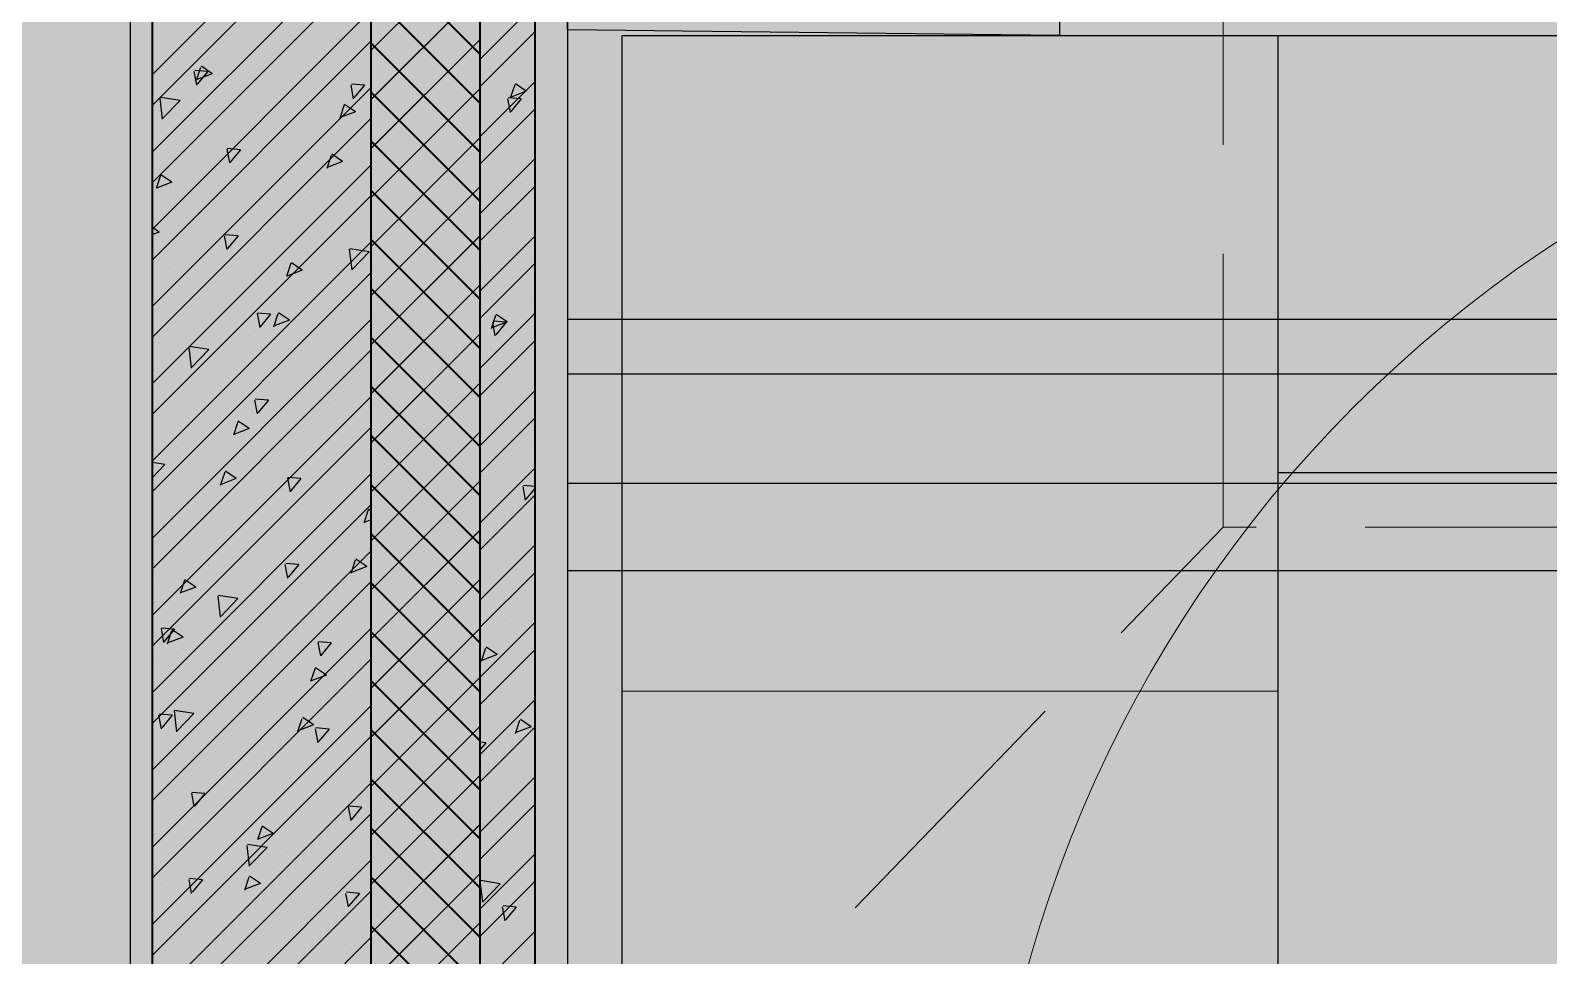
# Model space of a CAD drawing. Header units: inches. Extents: x 143994 to 247866, y 243815 to 272761.
# Drawn here: x 242427 to 243816, y 258494 to 259341 of the extents above; entities that cross this region are included whole.
import ezdxf

# ---------------------------------------------------------------- set-up
doc = ezdxf.new("R2010")
doc.units = ezdxf.units.IN
doc.header["$LTSCALE"] = 1000
doc.header["$MEASUREMENT"] = 0
doc.linetypes.add('DASH', pattern=[0.35, 0.25, -0.1])
doc.layers.get('DEFPOINTS').update_dxf_attribs({"color": 62})
for name, color, linetype in [('0-fm', 30, 'Continuous'), ('0-pat', 252, 'Continuous'), ('0-建筑1F', 127, 'Continuous'), ('0-建筑2F', 127, 'Continuous'), ('A-S-face(建筑粉刷线)', 136, 'Continuous'), ('A-STATR', 5, 'Continuous'), ('A-Wall-Patn', 255, 'Continuous'), ('PUB_HATCH', 8, 'Continuous'), ('栏杆', 6, 'Continuous')]:
    doc.layers.add(name, color=color, linetype=linetype)
for name, color, linetype, lineweight in [('A-M-Stone', 11, 'Continuous', 15), ('A-Wall', 254, 'Continuous', 35), ('MQ-HZ幕墙绘制', 6, 'Continuous', 13), ('W-保温层', 8, 'Continuous', 13), ('散水线', 8, 'Continuous', 15)]:
    doc.layers.add(name, color=color, linetype=linetype, lineweight=lineweight)

# ---------------------------------------------------------------- blocks, each defined once
blk = doc.blocks.new('412414')
at = {"layer": '0-fm'}
blk.add_lwpolyline([(535831611.6, 4505973496.5), (535831386.6, 4505974470.9), (535833335.4, 4505974920.8), (535833560.3, 4505973946.4)], close=True, dxfattribs=at)
at = {"layer": '0-pat'}
for points in [[(535831971.3, 4505974605.8), (535832196.2, 4505973631.5)], [(535832061.2, 4505974216.1), (535833035.6, 4505974441)], [(535831521.6, 4505973886.2), (535832106.2, 4505974021.2)]]:
    blk.add_lwpolyline(points, dxfattribs=at)
blk = doc.blocks.new('144')
at = {"layer": 'A-M-Stone', "color": 127}
blk.add_line((658366.9, -381870.3), (658366.9, -379280.3), dxfattribs=at)
at = {"layer": 'A-S-face(建筑粉刷线)', "color": 127}
blk.add_line((657966.9, -382230.3), (657966.9, -379280.3), dxfattribs=at)
at = {"layer": 'A-Wall', "color": 127}
for p, q in [((657986.9, -382210.3), (657986.9, -379280.3)), ((658186.9, -379280.3), (658186.9, -382050.3)), ((658286.9, -381950.3), (658286.9, -379280.3)), ((658336.9, -379280.3), (658336.9, -381950.3))]:
    blk.add_line(p, q, dxfattribs=at)
at = {"layer": 'MQ-HZ幕墙绘制', "color": 127}
blk.add_arc((659906.9, -381980.3), 1160, 90, 180, dxfattribs=at)
at = {"layer": 'PUB_HATCH', "color": 127, "linetype": 'Continuous'}
for p, q in [((658186.9, -380684.1), (657986.9, -380884.1)), ((658186.9, -380754.9), (657986.9, -380954.9)), ((658050.3, -380819.1), (658050.3, -380819.1)), ((658336.9, -380817), (658286.9, -380867)), ((658186.9, -380825.6), (657986.9, -381025.6)), ((658157.1, -380823.6), (658157.1, -380823.6)), ((658328.5, -380822.3), (658328.5, -380822.3)), ((658087.3, -380843.2), (658087.3, -380843.2)), ((658024.9, -380853.3), (658027.2, -380865.8)), ((658037.6, -380853.3), (658025.6, -380852.3)), ((658031, -380849.6), (658027, -380861.6)), ((658041.7, -380855.3), (658027.7, -380860.6)), ((658037.6, -380853.3), (658027.9, -380864.8)), ((658041.7, -380855.3), (658031.7, -380848.5)), ((658123.6, -380850.1), (658123.6, -380850.1)), ((658308.5, -380847.9), (658308.5, -380847.9)), ((658020.9, -380864.2), (658020.9, -380864.2)), ((658106.4, -380874.6), (658106.4, -380874.6)), ((658168.4, -380865.8), (658170.7, -380878.4)), ((658181, -380865.9), (658169.1, -380864.8)), ((658181, -380865.9), (658171.4, -380877.4)), ((658318.5, -380865.6), (658314.4, -380877.7)), ((658329.1, -380871.3), (658315.1, -380876.7)), ((658329.1, -380871.3), (658319.1, -380864.6)), ((657993.7, -380877.8), (657995.9, -380896.8)), ((658012.2, -380879.8), (657994.4, -380877.1)), ((658012.2, -380879.8), (657996.6, -380896.1)), ((658056.3, -380881.1), (658056.3, -380881.1)), ((658336.9, -380887.7), (658286.9, -380937.7)), ((658311.8, -380878.4), (658314.2, -380890.9)), ((658324.5, -380878.4), (658312.5, -380877.4)), ((658324.5, -380878.4), (658314.8, -380889.9)), ((658186.9, -380896.3), (657986.9, -381096.3)), ((658326, -380888.9), (658326, -380888.9)), ((658011.3, -380921.3), (658011.3, -380921.3)), ((658118.1, -380925.8), (658118.1, -380925.8)), ((658121.2, -380916.6), (658121.2, -380916.6)), ((658150.4, -380930.1), (658146.4, -380942.2)), ((658161, -380935.8), (658151.1, -380929.1)), ((658305.9, -380920.2), (658305.9, -380920.2)), ((658312.3, -380922.5), (658312.3, -380922.5)), ((658018.5, -380930.7), (658018.5, -380930.7)), ((658161, -380935.8), (658147, -380941.2)), ((658180.1, -380936.8), (658180.1, -380936.8)), ((658331.6, -380934.8), (658331.6, -380934.8)), ((658053.8, -380953.4), (658053.8, -380953.4)), ((658323.6, -380955.4), (658323.6, -380955.4)), ((658186.9, -380967), (657986.9, -381167)), ((658003.7, -380960), (658003.7, -380960)), ((658079, -380962.5), (658079, -380962.5)), ((658336.9, -380958.4), (658286.9, -381008.4)), ((658118.7, -380983.2), (658118.7, -380983.2)), ((657993, -381000.3), (657986.9, -380996.2)), ((658016, -380997.3), (658016, -380997.3)), ((657993, -381000.3), (657986.9, -381002.6)), ((658036.2, -381000.6), (658036.2, -381000.6)), ((658052.7, -381003.7), (658055, -381016.3)), ((658065.3, -381003.8), (658053.4, -381002.7)), ((658065.3, -381003.8), (658055.7, -381015.3)), ((658142.9, -381005.1), (658142.9, -381005.1)), ((658078.3, -381027.4), (658078.3, -381027.4)), ((658127.5, -381015.7), (658127.5, -381015.7)), ((658321.2, -381022), (658321.2, -381022)), ((658186.9, -381037.7), (657986.9, -381237.7)), ((658001.2, -381032.3), (658001.2, -381032.3)), ((658155.4, -381032.5), (658155.4, -381032.5)), ((658185.1, -381031.9), (658185.1, -381031.9)), ((658336.9, -381029.1), (658286.9, -381079.1)), ((658291.8, -381036.5), (658291.8, -381036.5)), ((658038.8, -381052.5), (658038.8, -381052.5)), ((658116.3, -381049.8), (658116.3, -381049.8)), ((658013.6, -381063.9), (658013.6, -381063.9)), ((658320, -381056.4), (658320, -381056.4)), ((658327, -381061.4), (658327, -381061.4)), ((658101.8, -381075.1), (658097.7, -381087.2)), ((658112.4, -381080.8), (658098.4, -381086.2)), ((658112.4, -381080.8), (658102.4, -381074.1)), ((658074.9, -381094.6), (658074.9, -381094.6)), ((658086.7, -381096.4), (658086.7, -381096.4)), ((658150.6, -381084.6), (658150.6, -381084.6)), ((658318.8, -381088.6), (658318.8, -381088.6)), ((658186.9, -381108.4), (657986.9, -381308.4)), ((658020.2, -381105.7), (658022.4, -381124.7)), ((658038.7, -381107.7), (658020.9, -381105)), ((658038.7, -381107.7), (658023.1, -381124)), ((658336.9, -381099.8), (658286.9, -381149.8)), ((658113.9, -381116.4), (658113.9, -381116.4)), ((658011.2, -381130.5), (658011.2, -381130.5)), ((658039.4, -381129.6), (658039.4, -381129.6)), ((658146.1, -381134.1), (658146.1, -381134.1)), ((658080.4, -381154.2), (658082.7, -381166.7)), ((658093.1, -381154.2), (658081.1, -381153.2)), ((658093.1, -381154.2), (658083.4, -381165.7)), ((658098, -381163.5), (658098, -381163.5)), ((658148.1, -381156.9), (658148.1, -381156.9)), ((658316.3, -381155.2), (658316.3, -381155.2)), ((658186.9, -381179.1), (657986.9, -381379.1)), ((658022.3, -381173.5), (658022.3, -381173.5)), ((658336.9, -381170.5), (658286.9, -381220.5)), ((658311.7, -381175.7), (658311.7, -381175.7)), ((658111.4, -381183), (658111.4, -381183)), ((658008.7, -381197), (658008.7, -381197)), ((658053.1, -381220.1), (658049, -381232.2)), ((658063.7, -381225.8), (658053.8, -381219.1)), ((658064.2, -381208.9), (658064.2, -381208.9)), ((658078.4, -381215.8), (658078.4, -381215.8)), ((658170.9, -381213.5), (658170.9, -381213.5)), ((658297.5, -381209.2), (658297.5, -381209.2)), ((658313.9, -381221.7), (658313.9, -381221.7)), ((657999.6, -381231.3), (657999.6, -381231.3)), ((658063.7, -381225.8), (658049.7, -381231.2)), ((658095.5, -381235.8), (658095.5, -381235.8)), ((658106.3, -381235.8), (658106.3, -381235.8)), ((658186.9, -381249.8), (657986.9, -381449.8)), ((658045.4, -381242.4), (658045.4, -381242.4)), ((658109, -381249.5), (658109, -381249.5)), ((658336.9, -381241.2), (658286.9, -381291.2)), ((658319.9, -381244.8), (658319.9, -381244.8)), ((658336.9, -381246.9), (658336.5, -381248.2)), ((658006.3, -381263.6), (658006.3, -381263.6)), ((658154.8, -381285.8), (658154.8, -381285.8)), ((658295, -381281.5), (658295, -381281.5)), ((658311.5, -381288.3), (658311.5, -381288.3)), ((658108.2, -381304.6), (658110.5, -381317.1)), ((658120.8, -381304.6), (658108.9, -381303.6)), ((658120.8, -381304.6), (658111.2, -381316.1)), ((658172.5, -381300.7), (658168.4, -381312.8)), ((658169.2, -381298), (658169.2, -381298)), ((658183.1, -381306.4), (658173.1, -381299.7)), ((658038.2, -381305.8), (658038.2, -381305.8)), ((658042.8, -381314.7), (658042.8, -381314.7)), ((658106.6, -381316.1), (658106.6, -381316.1)), ((658183.1, -381306.4), (658169.1, -381311.7)), ((658336.9, -381312), (658286.9, -381362)), ((658319.4, -381309.7), (658319.4, -381309.7)), ((658186.9, -381320.5), (657986.9, -381520.5)), ((657992.8, -381321.2), (657992.8, -381321.2)), ((658003.9, -381330.2), (658003.9, -381330.2)), ((658065.2, -381335.7), (658047.4, -381332.9)), ((658046.8, -381333.6), (658049, -381352.6)), ((658065.2, -381335.7), (658049.7, -381351.9)), ((658067.4, -381338), (658067.4, -381338)), ((658174.2, -381342.5), (658174.2, -381342.5)), ((658086.1, -381349.7), (658086.1, -381349.7)), ((658309, -381354.9), (658309, -381354.9)), ((658004.4, -381365.2), (658000.4, -381377.3)), ((658015.1, -381370.9), (658001, -381376.2)), ((658015.1, -381370.9), (658005.1, -381364.2)), ((658104.1, -381382.7), (658104.1, -381382.7)), ((658116.5, -381376.9), (658116.5, -381376.9)), ((658336.9, -381382.7), (658286.9, -381432.7)), ((658291.9, -381381.2), (658287.8, -381393.3)), ((658302.5, -381386.9), (658288.5, -381392.3)), ((658302.5, -381386.9), (658292.5, -381380.2)), ((658186.9, -381391.2), (657986.9, -381591.2)), ((657990.2, -381393.5), (657990.2, -381393.5)), ((658001.4, -381396.8), (658001.4, -381396.8)), ((658092.2, -381417.3), (658092.2, -381417.3)), ((658305.7, -381426.3), (658305.7, -381426.3)), ((658306.6, -381421.5), (658306.6, -381421.5)), ((658311.1, -381429), (658311.1, -381429)), ((658316.1, -381422.6), (658316.1, -381422.6)), ((657992.5, -381442.5), (657994.8, -381455)), ((658005.1, -381442.5), (657993.2, -381441.5)), ((658005.1, -381442.5), (657995.5, -381454)), ((658027.6, -381439.7), (658027.6, -381439.7)), ((658134.4, -381444.2), (658134.4, -381444.2)), ((658063.9, -381455.8), (658063.9, -381455.8)), ((658101.7, -381449.3), (658101.7, -381449.3)), ((658123.8, -381445.7), (658119.8, -381457.8)), ((658134.4, -381451.4), (658120.4, -381456.8)), ((658134.4, -381451.4), (658124.5, -381444.7)), ((658135.9, -381455), (658138.2, -381467.6)), ((658148.6, -381455.1), (658136.6, -381454)), ((658148.6, -381455.1), (658138.9, -381466.6)), ((658139.7, -381445.8), (658139.7, -381445.8)), ((658336.9, -381453.4), (658286.9, -381503.4)), ((658186.9, -381462), (657986.9, -381662)), ((657999, -381463.4), (657999, -381463.4)), ((658077.8, -381469), (658077.8, -381469)), ((658292, -381467.6), (658286.9, -381467.2)), ((658292, -381467.6), (658286.9, -381473.7)), ((658304.2, -381488.1), (658304.2, -381488.1)), ((658087.1, -381524.7), (658087.1, -381524.7)), ((658099.3, -381515.9), (658099.3, -381515.9)), ((658137.1, -381518.1), (658137.1, -381518.1)), ((658336.9, -381524.1), (658286.9, -381574.1)), ((658186.9, -381532.7), (657986.9, -381732.7)), ((657996.6, -381529.9), (657996.6, -381529.9)), ((658011.3, -381534.7), (658011.3, -381534.7)), ((658154.2, -381539), (658154.2, -381539)), ((657988.7, -381541.9), (657988.7, -381541.9)), ((658095.4, -381546.4), (658095.4, -381546.4)), ((658301.7, -381554.6), (658301.7, -381554.6)), ((658309, -381555.4), (658309, -381555.4)), ((658037.6, -381559), (658037.6, -381559)), ((658073.3, -381561.6), (658075.5, -381580.6)), ((658091.8, -381563.6), (658074, -381560.8)), ((658091.8, -381563.6), (658076.2, -381579.8)), ((658318.8, -381562.9), (658318.8, -381562.9)), ((658336.6, -381563.8), (658336.6, -381563.8)), ((658096.8, -381582.4), (658096.8, -381582.4)), ((657994.1, -381596.5), (657994.1, -381596.5)), ((658020.2, -381592.9), (658022.5, -381605.5)), ((658032.9, -381593), (658020.9, -381591.9)), ((658032.9, -381593), (658023.2, -381604.5)), ((658075.1, -381590.7), (658071.1, -381602.8)), ((658085.8, -381596.4), (658071.8, -381601.8)), ((658085.8, -381596.4), (658075.8, -381589.7)), ((658084.5, -381597), (658084.5, -381597)), ((658336.9, -381594.8), (658286.9, -381644.8)), ((658286.9, -381596.4), (658288.9, -381613.7)), ((658305.2, -381596.7), (658287.4, -381593.9)), ((658305.2, -381596.7), (658289.6, -381612.9)), ((658186.9, -381603.4), (657986.9, -381803.4)), ((658034.4, -381603.6), (658034.4, -381603.6)), ((658085.5, -381603), (658085.5, -381603)), ((658163.7, -381605.5), (658166, -381618)), ((658176.3, -381605.5), (658164.4, -381604.5)), ((658176.3, -381605.5), (658166.7, -381617)), ((658013.5, -381621.2), (658013.5, -381621.2)), ((658299.3, -381621.2), (658299.3, -381621.2)), ((658307.1, -381618), (658309.5, -381630.6)), ((658319.8, -381618.1), (658307.8, -381617)), ((658319.8, -381618.1), (658310.1, -381629.6)), ((658120.2, -381625.7), (658120.2, -381625.7)), ((658333.8, -381634.7), (658333.8, -381634.7)), ((658055.6, -381648), (658055.6, -381648)), ((658094.4, -381649), (658094.4, -381649)), ((658162.4, -381652.6), (658162.4, -381652.6)), ((658158.2, -381659.2), (658158.2, -381659.2))]:
    blk.add_line(p, q, dxfattribs=at)
at = {"layer": 'W-保温层', "color": 127}
for p, q in [((658186.9, -379330.3), (658186.9, -382050.3)), ((658286.9, -382050.3), (658286.9, -379330.3))]:
    blk.add_line(p, q, dxfattribs=at)
at = {"layer": 'W-保温层', "color": 127, "linetype": 'Continuous'}
for p, q in [((658286.9, -380734), (658186.9, -380834)), ((658186.9, -380737.9), (658286.9, -380837.9)), ((658286.9, -380778.9), (658186.9, -380878.9)), ((658186.9, -380782.8), (658286.9, -380882.8)), ((658286.9, -380823.9), (658186.9, -380923.9)), ((658186.9, -380827.7), (658286.9, -380927.7)), ((658286.9, -380868.8), (658186.9, -380968.8)), ((658186.9, -380872.6), (658286.9, -380972.6)), ((658286.9, -380913.7), (658186.9, -381013.7)), ((658186.9, -380917.5), (658286.9, -381017.5)), ((658286.9, -380958.6), (658186.9, -381058.6)), ((658186.9, -380962.4), (658286.9, -381062.4)), ((658286.9, -381003.5), (658186.9, -381103.5)), ((658186.9, -381007.3), (658286.9, -381107.3)), ((658286.9, -381048.4), (658186.9, -381148.4)), ((658186.9, -381052.2), (658286.9, -381152.2)), ((658286.9, -381093.3), (658186.9, -381193.3)), ((658186.9, -381097.1), (658286.9, -381197.1)), ((658286.9, -381138.2), (658186.9, -381238.2)), ((658186.9, -381142), (658286.9, -381242)), ((658286.9, -381183.1), (658186.9, -381283.1)), ((658186.9, -381186.9), (658286.9, -381286.9)), ((658286.9, -381228), (658186.9, -381328)), ((658186.9, -381231.8), (658286.9, -381331.8)), ((658286.9, -381272.9), (658186.9, -381372.9)), ((658186.9, -381276.7), (658286.9, -381376.7)), ((658286.9, -381317.8), (658186.9, -381417.8)), ((658186.9, -381321.6), (658286.9, -381421.6)), ((658286.9, -381362.7), (658186.9, -381462.7)), ((658186.9, -381366.5), (658286.9, -381466.5)), ((658286.9, -381407.6), (658186.9, -381507.6)), ((658186.9, -381411.4), (658286.9, -381511.4)), ((658286.9, -381452.5), (658186.9, -381552.5)), ((658186.9, -381456.3), (658286.9, -381556.3)), ((658286.9, -381497.4), (658186.9, -381597.4)), ((658186.9, -381501.2), (658286.9, -381601.2)), ((658286.9, -381542.3), (658186.9, -381642.3)), ((658186.9, -381546.1), (658286.9, -381646.1)), ((658286.9, -381587.2), (658186.9, -381687.2)), ((658186.9, -381591), (658286.9, -381691)), ((658286.9, -381632.1), (658186.9, -381732.1)), ((658186.9, -381635.9), (658286.9, -381735.9))]:
    blk.add_line(p, q, dxfattribs=at)
at = {"layer": '散水线', "color": 127, "linetype": 'DASH'}
for p, q in [((658966.9, -381270.3), (658966.9, -377630.3)), ((658386.9, -381870.3), (658966.9, -381270.3)), ((661096.9, -381270.3), (658966.9, -381270.3))]:
    blk.add_line(p, q, dxfattribs=at)
blk = doc.blocks.new('1442323')
at = {"layer": 'A-M-Stone', "color": 127}
blk.add_line((700416.9, -382439.3), (700416.9, -379369.3), dxfattribs=at)
at = {"layer": 'A-S-face(建筑粉刷线)', "color": 127}
blk.add_line((700016.9, -382439.3), (700016.9, -379369.3), dxfattribs=at)
at = {"layer": 'A-STATR', "color": 127}
for p, q in [((702836.9, -381319.3), (700416.9, -381319.3)), ((702756.9, -381399.3), (700416.9, -381399.3))]:
    blk.add_line(p, q, dxfattribs=at)
at = {"layer": 'A-Wall', "color": 127}
for p, q in [((700036.9, -382439.3), (700036.9, -379369.3)), ((700236.9, -379369.3), (700236.9, -382439.3)), ((700336.9, -382439.3), (700336.9, -379369.3)), ((700386.9, -379369.3), (700386.9, -382439.3))]:
    blk.add_line(p, q, dxfattribs=at)
at = {"layer": 'PUB_HATCH', "color": 127, "linetype": 'Continuous'}
for p, q in [((700236.9, -380745.1), (700036.9, -380945.1)), ((700236.9, -380815.8), (700036.9, -381015.8)), ((700236.9, -380886.5), (700036.9, -381086.5)), ((700386.9, -380881), (700336.9, -380931)), ((700105.5, -380904.9), (700105.5, -380904.9)), ((700163.4, -380908.3), (700163.4, -380908.3)), ((700037.1, -380924.9), (700037.1, -380924.9)), ((700187.2, -380923.8), (700187.2, -380923.8)), ((700084.5, -380937.9), (700084.5, -380937.9)), ((700347.2, -380942.1), (700347.2, -380942.1)), ((700236.9, -380957.2), (700036.9, -381157.2)), ((700097.6, -380945.4), (700097.6, -380945.4)), ((700204.4, -380949.9), (700204.4, -380949.9)), ((700386.9, -380951.7), (700336.9, -381001.7)), ((700353.9, -380944.5), (700353.9, -380944.5)), ((700236.6, -380970.6), (700236.6, -380970.6)), ((700186.5, -380977.2), (700186.5, -380977.2)), ((700212.4, -380972.9), (700208.3, -380985)), ((700222.7, -380979.1), (700208.7, -380984.5)), ((700222.7, -380979.1), (700212.7, -380972.4)), ((700110.8, -380987.2), (700110.8, -380987.2)), ((700184.7, -380990.4), (700184.7, -380990.4)), ((700082, -381004.5), (700082, -381004.5)), ((700105.1, -381013.5), (700107.4, -381026)), ((700117.4, -381014), (700105.4, -381012.9)), ((700213.9, -381004.2), (700213.9, -381004.2)), ((700379.9, -381002.9), (700379.9, -381002.9)), ((700097.2, -381024.2), (700097.2, -381024.2)), ((700117.4, -381014), (700107.7, -381025.5)), ((700122.4, -381024.7), (700122.4, -381024.7)), ((700386.9, -381022.4), (700336.9, -381072.4)), ((700236.9, -381027.9), (700036.9, -381227.9)), ((700044.3, -381037.4), (700040.3, -381049.5)), ((700054.6, -381043.6), (700044.7, -381036.9)), ((700229.2, -381029.2), (700229.2, -381029.2)), ((700054.6, -381043.6), (700040.6, -381049)), ((700057.8, -381047.1), (700057.8, -381047.1)), ((700164.6, -381051.6), (700164.6, -381051.6)), ((700184, -381049.5), (700184, -381049.5)), ((700058.2, -381066), (700058.2, -381066)), ((700133.9, -381056.1), (700133.9, -381056.1)), ((700182.3, -381057), (700182.3, -381057)), ((700079.6, -381071.1), (700079.6, -381071.1)), ((700357.1, -381073.5), (700357.1, -381073.5)), ((700173.6, -381094.2), (700173.6, -381094.2)), ((700386.9, -381093.1), (700336.9, -381143.1)), ((700236.9, -381098.6), (700036.9, -381298.6)), ((700217.1, -381104.9), (700219.3, -381123.9)), ((700235.3, -381107.3), (700217.5, -381104.5)), ((700235.3, -381107.3), (700219.7, -381123.5)), ((700386.9, -381105.4), (700386.9, -381105.4)), ((700057, -381114.2), (700057, -381114.2)), ((700163.7, -381117.9), (700159.6, -381130)), ((700174, -381124.1), (700160, -381129.5)), ((700174, -381124.1), (700164.1, -381117.4)), ((700179.9, -381123.6), (700179.9, -381123.6)), ((700077.2, -381137.7), (700077.2, -381137.7)), ((700081.3, -381134.9), (700081.3, -381134.9)), ((700131.4, -381128.4), (700131.4, -381128.4)), ((700221.5, -381138.1), (700221.5, -381138.1)), ((700350.4, -381150.7), (700350.4, -381150.7)), ((700104.9, -381158.1), (700104.9, -381158.1)), ((700125.6, -381153.8), (700125.6, -381153.8)), ((700132.8, -381163.9), (700135.1, -381176.5)), ((700145.1, -381164.4), (700133.2, -381163.4)), ((700145.1, -381164.4), (700135.5, -381175.9)), ((700232.4, -381158.3), (700232.4, -381158.3)), ((700386.9, -381163.9), (700336.9, -381213.9)), ((700350.9, -381165.8), (700346.9, -381177.9)), ((700361.5, -381171.5), (700351.6, -381164.8)), ((700382, -381152.9), (700382, -381152.9)), ((700236.9, -381169.3), (700036.9, -381369.3)), ((700361.5, -381171.5), (700347.5, -381176.8)), ((700348.1, -381171.8), (700350.4, -381184.4)), ((700360.7, -381171.8), (700348.8, -381170.8)), ((700360.7, -381171.8), (700351.1, -381183.3)), ((700177.4, -381190.2), (700177.4, -381190.2)), ((700205, -381190.6), (700205, -381190.6)), ((700074.7, -381204.2), (700074.7, -381204.2)), ((700078.7, -381207.2), (700078.7, -381207.2)), ((700346.6, -381195.4), (700346.6, -381195.4)), ((700043.7, -381228.6), (700043.7, -381228.6)), ((700150.4, -381233.1), (700150.4, -381233.1)), ((700386.9, -381234.6), (700336.9, -381284.6)), ((700347.8, -381223), (700347.8, -381223)), ((700236.9, -381240), (700036.9, -381440)), ((700085.8, -381255.4), (700085.8, -381255.4)), ((700115, -381263), (700111, -381275.1)), ((700125.4, -381269.1), (700115.4, -381262.4)), ((700175, -381256.7), (700175, -381256.7)), ((700192.6, -381259.9), (700192.6, -381259.9)), ((700213.3, -381257.4), (700213.3, -381257.4)), ((700228.2, -381259.5), (700228.2, -381259.5)), ((700072.3, -381270.8), (700072.3, -381270.8)), ((700096.7, -381277.5), (700096.7, -381277.5)), ((700125.4, -381269.1), (700111.3, -381274.5)), ((700152.4, -381269.5), (700152.4, -381269.5)), ((700385.2, -381281.9), (700385.2, -381281.9)), ((700048.4, -381302.1), (700036.9, -381300.3)), ((700048.4, -381302.1), (700036.9, -381314)), ((700386.9, -381305.3), (700336.9, -381355.3)), ((700236.9, -381310.7), (700036.9, -381510.7)), ((700160.6, -381314.4), (700162.9, -381326.9)), ((700172.9, -381314.9), (700160.9, -381313.8)), ((700172.9, -381314.9), (700163.2, -381326.3)), ((700172.6, -381323.3), (700172.6, -381323.3)), ((700225.6, -381331.8), (700225.6, -381331.8)), ((700375.8, -381322.3), (700378.1, -381334.8)), ((700386.9, -381322.1), (700376.5, -381321.2)), ((700386.9, -381324.1), (700378.8, -381333.7)), ((700069.9, -381337.4), (700069.9, -381337.4)), ((700175.6, -381338.4), (700175.6, -381338.4)), ((700234.4, -381343.5), (700230.4, -381355.6)), ((700236.9, -381344.4), (700234.8, -381342.9)), ((700046.9, -381357.6), (700046.9, -381357.6)), ((700099.8, -381348.4), (700099.8, -381348.4)), ((700173, -381347.4), (700173, -381347.4)), ((700236.9, -381352.7), (700230.7, -381355)), ((700386.3, -381358.6), (700386.3, -381358.6)), ((700056.4, -381367.5), (700056.4, -381367.5)), ((700153.6, -381362.1), (700153.6, -381362.1)), ((700368.9, -381364.1), (700368.9, -381364.1)), ((700236.9, -381381.5), (700036.9, -381581.5)), ((700386.9, -381376), (700336.9, -381426)), ((700345.4, -381383.6), (700345.4, -381383.6)), ((700170.1, -381389.9), (700170.1, -381389.9)), ((700221, -381391.4), (700221, -381391.4)), ((700066.4, -381408), (700062.3, -381420.1)), ((700076.7, -381414.2), (700062.7, -381419.5)), ((700076.7, -381414.2), (700066.7, -381407.5)), ((700067.4, -381404), (700067.4, -381404)), ((700104.3, -381411.4), (700104.3, -381411.4)), ((700173, -381410.7), (700173, -381410.7)), ((700047.2, -381427.3), (700047.2, -381427.3)), ((700123, -381417.3), (700123, -381417.3)), ((700071.7, -381436.9), (700071.7, -381436.9)), ((700178.4, -381441.5), (700178.4, -381441.5)), ((700236.9, -381452.2), (700036.9, -381652.2)), ((700044.9, -381452.2), (700047.2, -381464.8)), ((700057.2, -381452.7), (700045.2, -381451.7)), ((700057.2, -381452.7), (700047.5, -381464.2)), ((700167.7, -381456.5), (700167.7, -381456.5)), ((700386.9, -381446.7), (700336.9, -381496.7)), ((700346.1, -381448.6), (700346.1, -381448.6)), ((700065, -381470.6), (700065, -381470.6)), ((700113.9, -381463.8), (700113.9, -381463.8)), ((700188.3, -381464.8), (700190.6, -381477.3)), ((700200.6, -381465.3), (700188.7, -381464.2)), ((700200.6, -381465.3), (700191, -381476.8)), ((700220.6, -381468.3), (700220.6, -381468.3)), ((700070.3, -381496.2), (700070.3, -381496.2)), ((700120.4, -381489.6), (700120.4, -381489.6)), ((700185.8, -381488.5), (700181.7, -381500.6)), ((700196.1, -381494.7), (700182.1, -381500.1)), ((700196.1, -381494.7), (700186.1, -381488)), ((700212.7, -381510.7), (700212.7, -381510.7)), ((700339.4, -381511.9), (700339.4, -381511.9)), ((700236.9, -381522.9), (700036.9, -381722.9)), ((700056.7, -381527.6), (700058.9, -381546.6)), ((700074.9, -381530), (700057.1, -381527.2)), ((700165.3, -381523.1), (700165.3, -381523.1)), ((700386.9, -381517.4), (700336.9, -381567.4)), ((700074.9, -381530), (700059.3, -381546.2)), ((700062.6, -381537.1), (700062.6, -381537.1)), ((700096.1, -381530.7), (700096.1, -381530.7)), ((700373, -381536.4), (700368.9, -381548.5)), ((700383.6, -381542.1), (700373.7, -381535.3)), ((700194.1, -381551.8), (700194.1, -381551.8)), ((700383.6, -381542.1), (700369.6, -381547.4)), ((700067.8, -381568.5), (700067.8, -381568.5)), ((700074.9, -381566), (700074.9, -381566)), ((700181.7, -381570.5), (700181.7, -381570.5)), ((700236.9, -381593.6), (700036.9, -381793.6)), ((700162.8, -381589.6), (700162.8, -381589.6)), ((700386.9, -381588.1), (700336.9, -381638.1)), ((700373.4, -381592), (700373.4, -381592)), ((700060.1, -381603.7), (700060.1, -381603.7)), ((700072.6, -381602.7), (700074.9, -381615.2)), ((700084.9, -381603.2), (700073, -381602.1)), ((700084.9, -381603.2), (700075.3, -381614.7)), ((700172.4, -381600.7), (700172.4, -381600.7)), ((700055.8, -381620.7), (700055.8, -381620.7)), ((700216.1, -381615.2), (700218.4, -381627.8)), ((700228.4, -381615.7), (700216.4, -381614.7)), ((700217.2, -381620.7), (700217.2, -381620.7)), ((700228.4, -381615.7), (700218.7, -381627.2)), ((700385.7, -381611.9), (700385.7, -381611.9)), ((700137.1, -381633.6), (700133, -381645.6)), ((700147.4, -381639.7), (700137.5, -381633)), ((700141.5, -381630.7), (700141.5, -381630.7)), ((700099.7, -381645.3), (700099.7, -381645.3)), ((700147.4, -381639.7), (700133.4, -381645.1)), ((700206.5, -381649.8), (700206.5, -381649.8)), ((700220.4, -381644.6), (700220.4, -381644.6)), ((700236.9, -381664.3), (700036.9, -381864.3)), ((700103.7, -381664.6), (700103.7, -381664.6)), ((700160.4, -381656.2), (700160.4, -381656.2)), ((700386.9, -381658.8), (700336.9, -381708.8)), ((700057.7, -381670.3), (700057.7, -381670.3)), ((700141.9, -381672.2), (700141.9, -381672.2)), ((700214.7, -381693), (700214.7, -381693)), ((700385, -381692), (700385, -381692)), ((700164.6, -381699.6), (700164.6, -381699.6)), ((700345.5, -381701.9), (700345.5, -381701.9)), ((700088.9, -381709.6), (700088.9, -381709.6)), ((700236.9, -381735), (700036.9, -381935)), ((700158, -381722.8), (700158, -381722.8)), ((700386.9, -381729.5), (700336.9, -381779.5)), ((700358, -381725.3), (700358, -381725.3)), ((700055.3, -381736.9), (700055.3, -381736.9))]:
    blk.add_line(p, q, dxfattribs=at)
at = {"layer": 'W-保温层', "color": 127}
for p, q in [((700236.9, -382389.3), (700236.9, -379419.3)), ((700336.9, -379419.3), (700336.9, -382389.3))]:
    blk.add_line(p, q, dxfattribs=at)
at = {"layer": 'W-保温层', "color": 127, "linetype": 'Continuous'}
for p, q in [((700336.9, -380823.2), (700236.9, -380923.2)), ((700236.9, -380826), (700336.9, -380926)), ((700336.9, -380868.1), (700236.9, -380968.1)), ((700236.9, -380870.9), (700336.9, -380970.9)), ((700336.9, -380913), (700236.9, -381013)), ((700236.9, -380915.8), (700336.9, -381015.8)), ((700336.9, -380957.9), (700236.9, -381057.9)), ((700236.9, -380960.7), (700336.9, -381060.7)), ((700336.9, -381002.8), (700236.9, -381102.8)), ((700236.9, -381005.6), (700336.9, -381105.6)), ((700336.9, -381047.7), (700236.9, -381147.7)), ((700236.9, -381050.5), (700336.9, -381150.5)), ((700336.9, -381092.6), (700236.9, -381192.6)), ((700236.9, -381095.4), (700336.9, -381195.4)), ((700336.9, -381137.5), (700236.9, -381237.5)), ((700236.9, -381140.3), (700336.9, -381240.3)), ((700336.9, -381182.4), (700236.9, -381282.4)), ((700236.9, -381185.2), (700336.9, -381285.2)), ((700336.9, -381227.3), (700236.9, -381327.3)), ((700236.9, -381230.1), (700336.9, -381330.1)), ((700336.9, -381272.2), (700236.9, -381372.2)), ((700236.9, -381275), (700336.9, -381375)), ((700336.9, -381317.1), (700236.9, -381417.1)), ((700236.9, -381319.9), (700336.9, -381419.9)), ((700336.9, -381362), (700236.9, -381462)), ((700236.9, -381364.8), (700336.9, -381464.8)), ((700336.9, -381406.9), (700236.9, -381506.9)), ((700236.9, -381409.7), (700336.9, -381509.7)), ((700336.9, -381451.8), (700236.9, -381551.8)), ((700236.9, -381454.6), (700336.9, -381554.6)), ((700336.9, -381496.7), (700236.9, -381596.7)), ((700236.9, -381499.5), (700336.9, -381599.5)), ((700336.9, -381541.6), (700236.9, -381641.6)), ((700236.9, -381544.4), (700336.9, -381644.4)), ((700336.9, -381586.5), (700236.9, -381686.5)), ((700236.9, -381589.3), (700336.9, -381689.3)), ((700336.9, -381631.4), (700236.9, -381731.4)), ((700236.9, -381634.2), (700336.9, -381734.2)), ((700336.9, -381676.3), (700236.9, -381776.3)), ((700236.9, -381679.1), (700336.9, -381779.1)), ((700336.9, -381721.2), (700236.9, -381821.2)), ((700236.9, -381724), (700336.9, -381824))]:
    blk.add_line(p, q, dxfattribs=at)
at = {"layer": '栏杆', "color": 127}
for p, q in [((702986.9, -381169.3), (700416.9, -381169.3)), ((702936.9, -381219.3), (700416.9, -381219.3))]:
    blk.add_line(p, q, dxfattribs=at)

msp = doc.modelspace()

# ---------------------------------------------------------------- hatches: boundary and pattern name
at = {"layer": 'DEFPOINTS'}
h = msp.add_hatch(dxfattribs=at)
h.set_pattern_fill('ANSI31', color=250)
h.set_pattern_definition([(45, (0, 0), (-1.122532015, 1.122532015), [])])
h.paths.add_polyline_path([(247866.03, 243814.78), (223286.02, 243814.78), (223286.02, 270814.78), (247866.03, 270814.78)])

# ---------------------------------------------------------------- linework, layer by layer
at = {"layer": 'A-Wall-Patn'}
for p, q in [((242888.2, 261896.1), (242888.2, 258256.1)), ((242538.2, 261546.1), (242538.2, 257946.1))]:
    msp.add_line(p, q, dxfattribs=at)
at = {"layer": 'A-Wall-Patn', "color": 11}
msp.add_lwpolyline([(215828.2, 253131.1), (215828.2, 260486.1), (217958.2, 260486.1), (217958.2, 264126.1), (222398.2, 264126.1), (222398.2, 264396.1), (223398.2, 264396.1), (223398.2, 260436.1), (225208.2, 260436.1), (225208.2, 264126.1), (230718.2, 264126.1), (230718.2, 258286.1), (232358.2, 258286.1), (232358.2, 261926.1), (237483.2, 261926.1), (237483.2, 262196.1), (238483.2, 262196.1), (238483.2, 261926.1), (242918.2, 261926.1), (242918.2, 258286.1), (245048.2, 258286.1), (245048.2, 250931.1)], dxfattribs=at)
at = {"layer": 'DEFPOINTS'}
msp.add_lwpolyline([(247018.2, 263366.1), (245168.2, 263366.1), (245168.2, 262806.1), (244568.2, 262806.1), (244568.2, 262396.1), (243968.2, 262396.1), (243968.2, 261836.1), (243368.2, 261836.1), (243368.2, 259336.1), (242918.2, 259341.1), (242918.2, 260876.1), (243018.2, 260876.1), (243018.2, 260896.1), (242738.2, 260896.1), (242738.2, 261746.1), (240458.2, 261746.1), (240458.2, 262026.1), (240438.2, 262026.1), (240438.2, 261926.1), (239888.2, 261926.1)], dxfattribs=at)

# ---------------------------------------------------------------- block references
at = {"rotation": 347.0000048980908}
msp.add_blockref('412414', (-1535478437.76, -4269691596.9), dxfattribs=at)
at = {"layer": '0-建筑1F'}
msp.add_blockref('144', (-415448.72, 640156.38), dxfattribs=at)
at = {"layer": '0-建筑2F'}
msp.add_blockref('1442323', (-457498.72, 640245.41), dxfattribs=at)

doc.saveas('drawing.dxf')
